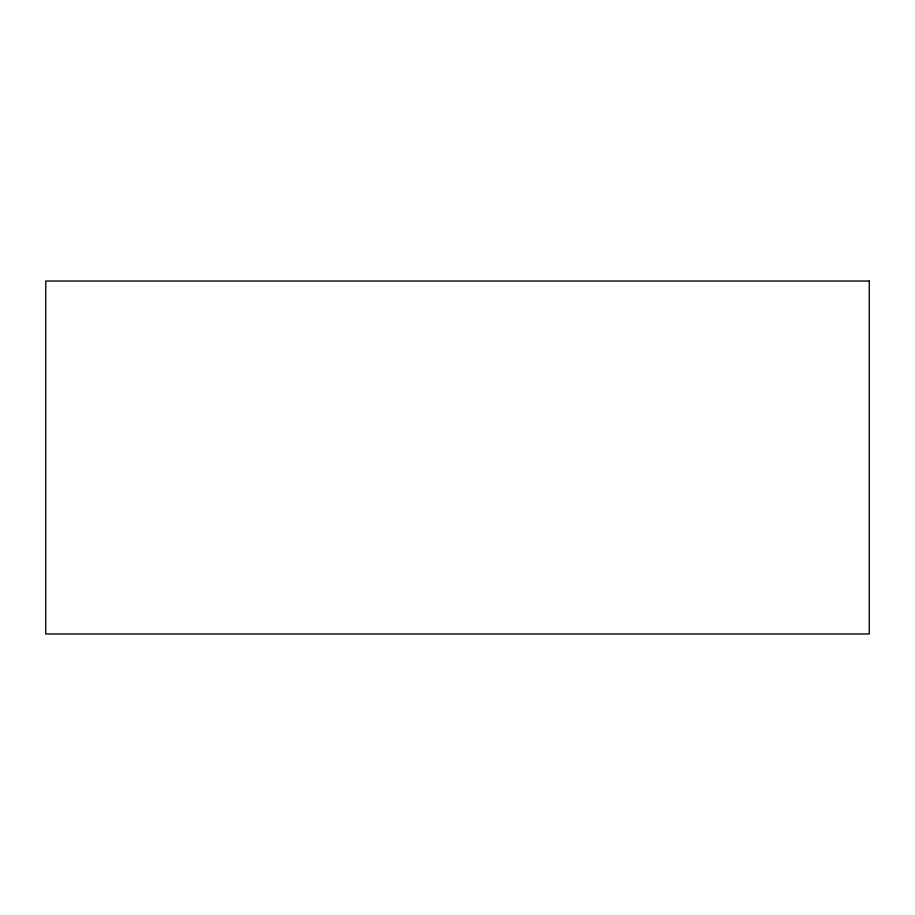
<?xml version="1.0" encoding="UTF-8"?>
<svg xmlns="http://www.w3.org/2000/svg" width="915" height="915" viewBox="0 0 915 915"><rect width="100%" height="100%" fill="white"/><g stroke="black" fill="none" stroke-linecap="round" stroke-linejoin="round"><path stroke-width="1.37" d="M869.25 281.031L45.75 281.031L45.75 633.969L869.25 633.969L869.25 281.031"/></g></svg>
